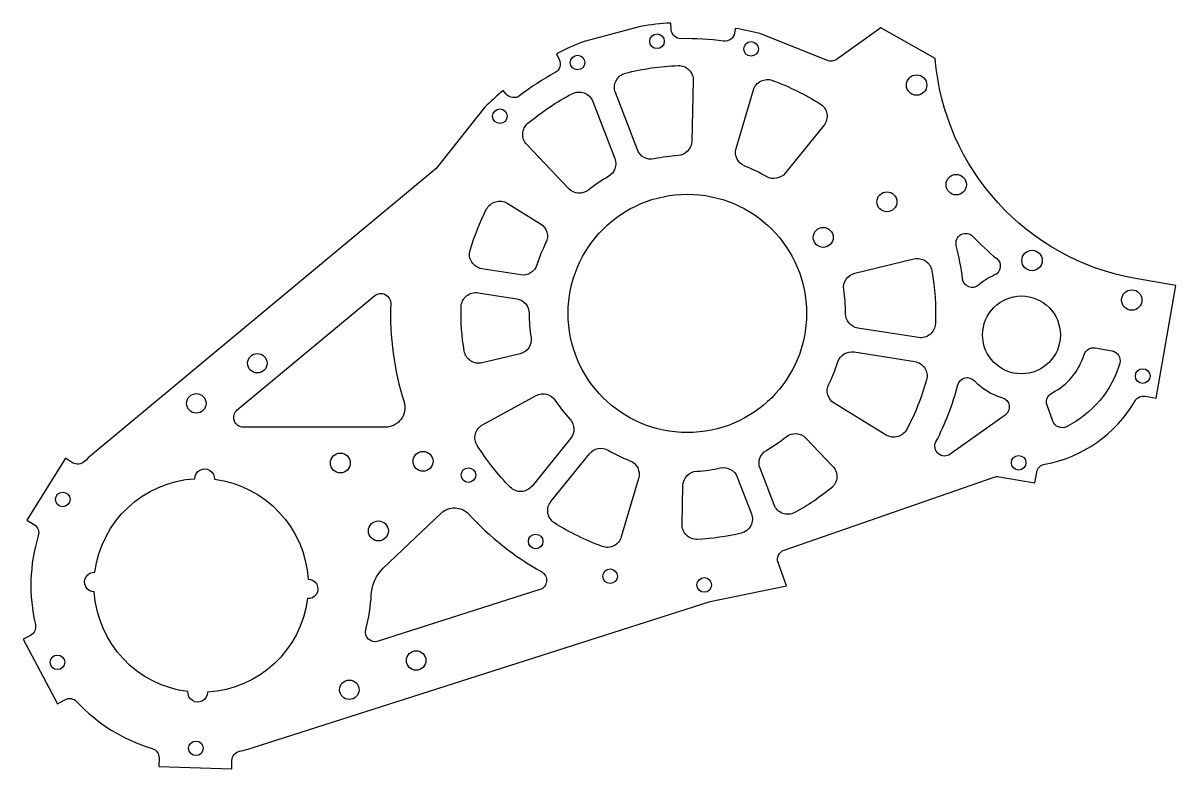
# Model space of a CAD drawing. Header units: millimetres. Extents: x -126 to 111, y -135 to 18.
import ezdxf

# ---------------------------------------------------------------- set-up
doc = ezdxf.new("R2010")
doc.units = ezdxf.units.MM

msp = doc.modelspace()

# ---------------------------------------------------------------- linework, layer by layer
for points in [[(61.28, 11.05), (50.11, 17.32), (41.02, 10.85, -0.254898), (39.11, 10.62), (25.26, 16.16, 0.02182), (20.19, 17.24), (20.03, 16.28, -0.404233), (17.79, 14.63, 0.038682), (9.08, 15.11, -0.404233), (7.03, 17), (6.96, 18.33, 0.026186), (0.74, 17.65), (-10.86, 14.54, 0.026186), (-16.58, 12.02), (-15.98, 10.83, -0.404233), (-16.81, 8.18, 0.038682), (-24.12, 3.4, -0.404233), (-26.88, 3.71), (-27.5, 4.46, 0.02182), (-31.35, 0.99), (-41.25, -11.59), (-111.95, -70.4, 0.015275), (-113.55, -71.82, -0.340049), (-115.98, -72.06), (-117.46, -71.14), (-125.38, -83.88), (-123.9, -84.8, -0.340049), (-123.04, -87.08, 0.132738), (-123.64, -105.34, -0.340049), (-124.64, -107.56), (-126.17, -108.38), (-119.1, -121.61), (-117.57, -120.79, -0.340049), (-115.16, -121.18, 0.132738), (-99.65, -130.83, -0.340049), (-98.23, -132.81), (-98.28, -134.55), (-83.29, -135.03), (-83.24, -133.29, -0.340049), (-81.69, -131.41, 0.020549), (-78.91, -130.65), (15.04, -100.63), (30.72, -97.35), (28.99, -92.61, -0.418357), (30.21, -90.04), (73.38, -75.02, -0.128062), (74.39, -74.94), (81.75, -76.23), (82.15, -73.99, -0.314477), (83.77, -72.37, 0.220127), (102.34, -59.36, -0.314477), (104.42, -58.4), (106.66, -58.79), (110.74, -35.66), (102.44, -34.19, -0.341446)], [(11.56, 6.52), (11.24, -6.01, -0.389644), (8.42, -8.93, 0.038152), (3.51, -9.6, -0.369352), (0.08, -7.74), (-4.45, 4.03, -0.448262), (-2.4, 8.01, -0.053883), (8.45, 9.59, -0.432652)], [(38.38, -2.72), (30.45, -12.53, -0.369352), (26.61, -13.24, 0.038152), (22.15, -11.1, -0.389644), (20.36, -7.45), (23.91, 4.57, -0.432652), (27.82, 6.54, -0.053883), (37.65, 1.7, -0.448262)], [(-9.12, 2.23), (-4.59, -9.54, -0.369352), (-5.89, -13.22, 0.038152), (-9.98, -16.01, -0.389644), (-14.03, -15.73), (-22.66, -6.65, -0.432652), (-22.41, -2.28, -0.053883), (-13.31, 3.81, -0.448262)], [(-26.68, -18.73), (-19.83, -22.92, -0.389644), (-18.72, -26.82, 0.038152), (-20.59, -31.4, -0.369352), (-23.91, -33.45), (-31.9, -32.19, -0.451852), (-34.31, -28.39, -0.049265), (-30.91, -19.9, -0.434577)], [(68.98, -25.53, 0.028816), (73.93, -30.11, -0.556403), (73.47, -33.47, 0.072472), (70.19, -35.56, -0.598496), (66.9, -34.3, 0.030773), (65.6, -27.41, -0.769166)], [(57.83, -46.33), (45.37, -44.37, -0.369352), (42.84, -41.4, 0.038152), (42.47, -36.46, -0.389644), (44.73, -33.09), (56.91, -30.16, -0.432652), (60.57, -32.55, -0.053883), (61.3, -43.49, -0.448262)], [(-82.15, -61.22), (-53.9, -37.72, -0.647421), (-50.63, -39.33, 0.084283), (-47.89, -59.56, -0.505943), (-51.7, -64.76), (-80.87, -64.76, -0.701795)], [(-32.67, -37.13), (-24.69, -38.38, -0.369352), (-22.16, -41.35, 0.038152), (-21.79, -46.29, -0.389644), (-24.05, -49.66), (-31.85, -51.54, -0.434577), (-35.51, -49.12, -0.049265), (-36.14, -40, -0.451852)], [(51.21, -66.37), (40.51, -59.83, -0.389644), (39.4, -55.93, 0.038152), (41.27, -51.35, -0.369352), (44.59, -49.3), (57.05, -51.27, -0.448262), (59.48, -55.04, -0.053883), (55.42, -65.22, -0.432652)], [(94.14, -48.46), (97.61, -49.07, -0.44545), (99.18, -51.6, -0.212171), (88.22, -64.66, -0.44545), (85.46, -63.55), (84.26, -60.24, -0.376803), (85.21, -57.78, 0.199696), (91.88, -49.83, -0.376803)], [(61.42, -67.78, 0.054726), (65.93, -56.07, -0.583809), (69.3, -55.19, 0.127571), (75.09, -58.71, -0.622932), (75.67, -62.26), (64.36, -70.32, -0.78708)], [(-31.74, -64.27), (-20.73, -58.28, -0.389644), (-16.8, -59.26, 0.038152), (-13.76, -63.18, -0.369352), (-13.65, -67.08), (-21.58, -76.88, -0.448262), (-26.06, -77.1, -0.053883), (-32.85, -68.5, -0.432652)], [(28.17, -80.75), (25.27, -73.21, -0.369352), (26.57, -69.53, 0.038152), (30.66, -66.74, -0.389644), (34.71, -67.02), (40.24, -72.83, -0.434577), (39.97, -77.21, -0.049265), (32.39, -82.31, -0.451852)], [(-17.7, -80.03), (-9.77, -70.22, -0.369352), (-5.93, -69.51, 0.038152), (-1.47, -71.65, -0.389644), (0.32, -75.3), (-3.23, -87.32, -0.432652), (-7.14, -89.29, -0.053883), (-16.97, -84.45, -0.448262)], [(-90.85, -75.35, -1.046536), (-86.86, -75.48, -0.361891), (-67.61, -96.03, -1.046536), (-67.74, -100.02, -0.361891), (-88.28, -119.27, -1.046536), (-92.28, -119.14, -0.361891), (-111.53, -98.59, -1.046536), (-111.4, -94.6, -0.361891)], [(9.24, -84.76), (9.44, -76.74, -0.389644), (12.26, -73.82, 0.038152), (17.17, -73.15, -0.369352), (20.6, -75.01), (23.5, -82.55, -0.451852), (21.42, -86.54, -0.049265), (12.37, -87.83, -0.434577)], [(-55.76, -106.37, 0.052548), (-54.61, -99.12, -0.191866), (-52.14, -93.74), (-40.28, -82.45, -0.419402), (-34.58, -82.64, 0.078821), (-19.6, -94.52, -0.654887), (-19.98, -98.17), (-53.22, -108.79, -0.593287)]]:
    msp.add_lwpolyline(points, format="xyb", close=True)
for centre, radius in [((4.1, 14.58), 1.5), ((23.44, 13.01), 1.5), ((-12.23, 10.2), 1.5), ((57.45, 5.58), 2.1), ((-28.19, -0.83), 1.5), ((65.59, -14.9), 2.1), ((51.35, -18.42), 2.05), ((10.34, -41.37), 24.5), ((38.26, -25.74), 2.05), ((81.17, -30.49), 2.1), ((79, -45.79), 8), ((101.66, -38.62), 2.1), ((-78.03, -51.62), 2), ((103.91, -54.25), 1.5), ((-90.56, -59.87), 2), ((-60.97, -72.13), 2.05), ((-43.98, -71.78), 2.05), ((78.42, -72.09), 1.5), ((-34.65, -74.61), 1.5), ((-118.02, -79.62), 1.5), ((-53.16, -86.09), 2.05), ((-20.84, -88.25), 1.5), ((-5.53, -95.4), 1.5), ((13.8, -97.2), 1.5), ((-45.39, -112.74), 2), ((-119.11, -113.11), 1.5), ((-59.13, -118.75), 2), ((-90.66, -130.79), 1.5)]:
    msp.add_circle(centre, radius)

doc.saveas('drawing.dxf')
